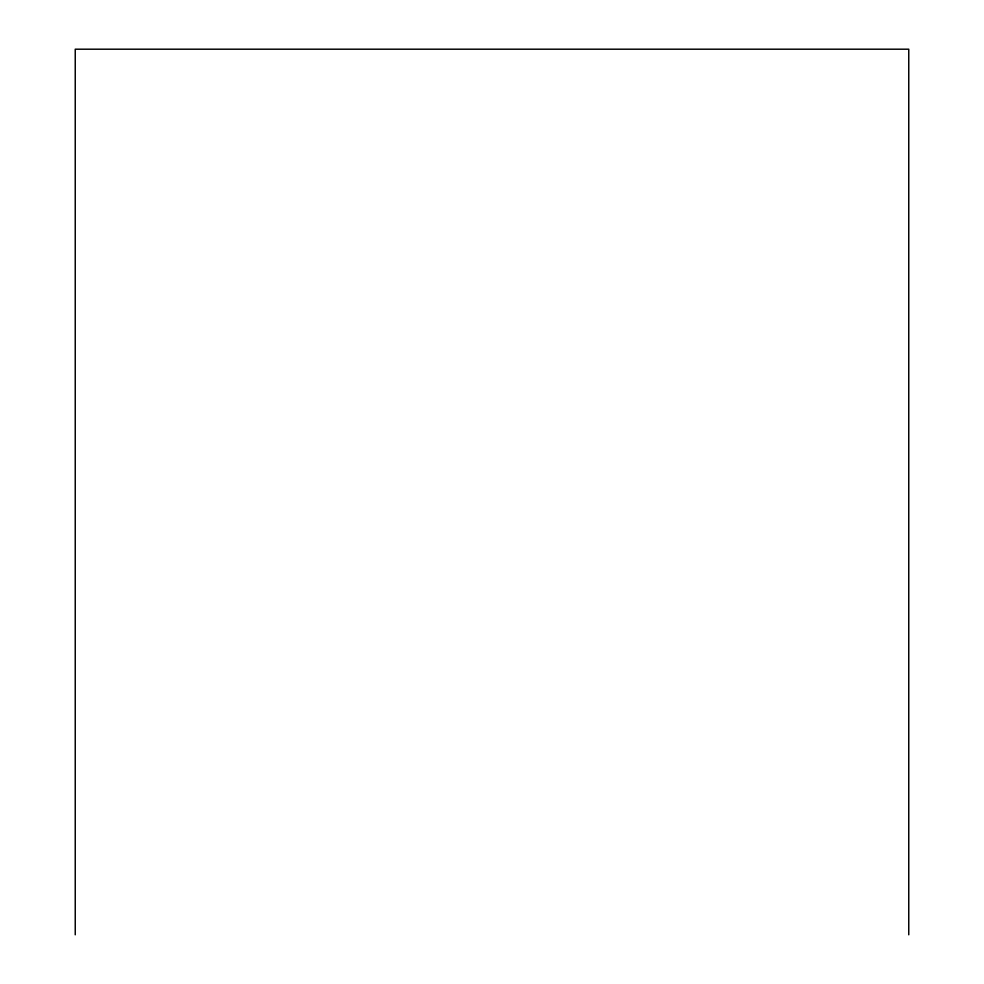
<?xml version="1.0" encoding="UTF-8"?>
<svg xmlns="http://www.w3.org/2000/svg" width="984" height="984" viewBox="0 0 984 984"><rect width="100%" height="100%" fill="white"/><g stroke="black" fill="none" stroke-linecap="round" stroke-linejoin="round"><path stroke-width="1.48" d="M908.761 934.8L908.761 49.2L75.239 49.2L75.239 934.8"/></g></svg>
